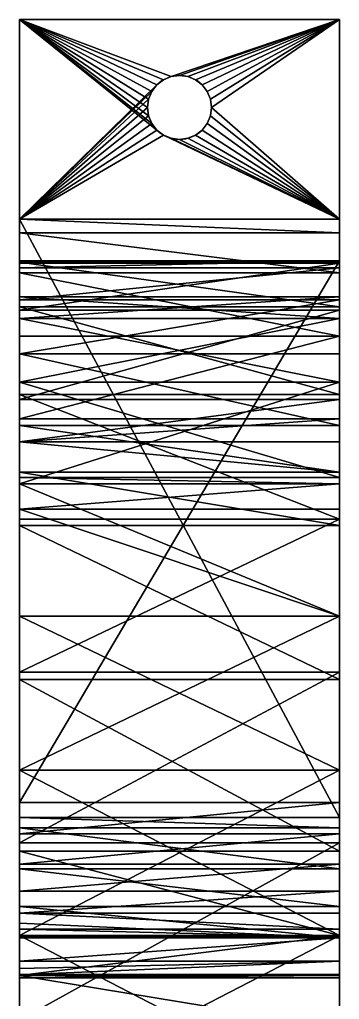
# Model space of a CAD drawing. Extents: x -40 to 0, y -90 to 115.
# Drawn here: x -40 to 0, y -8 to 114.7 of the extents above; entities that cross this region are included whole.
import ezdxf

# ---------------------------------------------------------------- set-up
doc = ezdxf.new("R2010")
doc.units = 0
doc.header["$MEASUREMENT"] = 0
doc.layers.get('0').update_dxf_attribs({"color": 13, "linetype": 'CONTINUOUS'})

msp = doc.modelspace()

# ---------------------------------------------------------------- linework, layer by layer
for p, q in [((-40, 114.7, 106.85), (-40, 89.7, 106.85)), ((-40, 114.7, 101.85), (-40, 114.7, 106.85)), ((-40, 114.7, 101.85), (0, 114.7, 101.85)), ((-40, 114.7, 106.85), (0, 114.7, 106.85)), ((-40, 89.7, 101.85), (-40, 114.7, 101.85)), ((0, 89.7, 101.85), (0, 114.7, 101.85)), ((0, 114.7, 106.85), (0, 89.7, 106.85)), ((0, 114.7, 101.85), (0, 114.7, 106.85)), ((-22, 107.16, 106.85), (-22, 107.16, 101.85)), ((-21.04, 107.56, 106.85), (-21.04, 107.56, 101.85)), ((-20, 107.7, 106.85), (-20, 107.7, 101.85)), ((-18.96, 107.56, 106.85), (-18.96, 107.56, 101.85)), ((-18, 107.16, 106.85), (-18, 107.16, 101.85)), ((-23.46, 105.7, 106.85), (-23.46, 105.7, 101.85)), ((-22.83, 106.53, 106.85), (-22.83, 106.53, 101.85)), ((-17.17, 106.53, 106.85), (-17.17, 106.53, 101.85)), ((-16.54, 105.7, 106.85), (-16.54, 105.7, 101.85)), ((-23.86, 104.73, 106.85), (-23.86, 104.73, 101.85)), ((-16.14, 104.73, 106.85), (-16.14, 104.73, 101.85)), ((-24, 103.7, 106.85), (-24, 103.7, 101.85)), ((-16, 103.7, 106.85), (-16, 103.7, 101.85)), ((-23.86, 102.66, 106.85), (-23.86, 102.66, 101.85)), ((-16.14, 102.66, 106.85), (-16.14, 102.66, 101.85)), ((-23.46, 101.7, 106.85), (-23.46, 101.7, 101.85)), ((-22.83, 100.87, 106.85), (-22.83, 100.87, 101.85)), ((-17.17, 100.87, 106.85), (-17.17, 100.87, 101.85)), ((-16.54, 101.7, 106.85), (-16.54, 101.7, 101.85)), ((-22, 100.24, 106.85), (-22, 100.24, 101.85)), ((-21.04, 99.84, 106.85), (-21.04, 99.84, 101.85)), ((-20, 99.7, 106.85), (-20, 99.7, 101.85)), ((-18.96, 99.84, 106.85), (-18.96, 99.84, 101.85)), ((-18, 100.24, 106.85), (-18, 100.24, 101.85)), ((-40, 89.7, 101.85), (0, 89.7, 101.85)), ((-40, 84.49, 101.85), (-40, 89.7, 101.85)), ((-40, 89.7, 106.85), (0, 89.7, 106.85)), ((-40, 89.7, 106.85), (-40, 14.78, 106.85)), ((0, 89.7, 106.85), (0, 14.78, 106.85)), ((-40, 88, 88.91), (0, 88, 88.91)), ((-40, 84.49, 101.85), (0, 84.49, 101.85)), ((-40, 16.66, 101.84), (-40, 84.49, 101.85)), ((0, 84.34, -10.59), (-40, 84.34, -10.59)), ((0, 84.2, 11.6), (-40, 84.2, 11.6)), ((-40, 83.63, 92.09), (0, 83.63, 92.09)), ((0, 16.66, 101.84), (0, 84.49, 101.85)), ((-40, 83, 76.85), (0, 83, 76.85)), ((0, 80), (-40, 80)), ((-40, 79.61, 81.05), (0, 79.61, 81.05)), ((0, 78.72, -32.06), (-40, 78.72, -32.06)), ((0, 78.33, 33), (-40, 78.33, 33)), ((0, 77.27, 20.71), (-40, 77.27, 20.71)), ((0, 77.27, -20.71), (-40, 77.27, -20.71)), ((-40, 75.05, 66.49), (0, 75.05, 66.49)), ((-40, 72.86, 71.43), (0, 72.86, 71.43)), ((0, 69.28, 40), (-40, 69.28, 40)), ((0, 69.28, -40), (-40, 69.28, -40)), ((0, 67.75, -51.34), (-40, 67.75, -51.34)), ((0, 67.12, 52.15), (-40, 67.12, 52.15)), ((-40, 64.7, 58.55), (0, 64.7, 58.55)), ((-40, 63.86, 63.89), (0, 63.86, 63.89)), ((-40, 61.84, 57.36), (0, 61.84, 57.36)), ((0, 58.01, 61.16), (-40, 58.01, 61.16)), ((0, 57.38, 55.51), (-40, 57.38, 55.51)), ((0, 56.57, 56.57), (-40, 56.57, 56.57)), ((0, 56.57, -56.57), (-40, 56.57, -56.57)), ((-40, 53.39, 59.01), (0, 53.39, 59.01)), ((0, 52.15, -67.12), (-40, 52.15, -67.12)), ((0, 51.34, 67.75), (-40, 51.34, 67.75)), ((0, 40, 69.28), (-40, 40, 69.28)), ((0, 40, -69.28), (-40, 40, -69.28)), ((0, 33, -78.33), (-40, 33, -78.33)), ((0, 32.06, 78.72), (-40, 32.06, 78.72)), ((0, 20.71, 77.27), (-40, 20.71, 77.27)), ((0, 20.71, -77.27), (-40, 20.71, -77.27)), ((-40, 16.66, 101.84), (-40, 12.74, 101.85)), ((-40, 16.66, 101.84), (0, 16.66, 101.84)), ((0, 16.66, 101.84), (0, 12.74, 101.85)), ((-40, 14.78, 106.85), (0, 14.78, 106.85)), ((-40, 13.48, 106.94), (0, 13.48, 106.94)), ((-40, 12.74, 101.85), (-40, 8.96, 100.85)), ((-40, 12.74, 101.85), (0, 12.74, 101.85)), ((0, 12.74, 101.85), (0, 8.96, 100.85)), ((0, 11.6, -84.2), (-40, 11.6, -84.2)), ((0, 10.59, 84.34), (-40, 10.59, 84.34)), ((-40, 8.96, 100.85), (-40, 5.56, 98.9)), ((-40, 8.96, 100.85), (0, 8.96, 100.85)), ((0, 8.96, 100.85), (0, 5.56, 98.9)), ((-40, 8.36, 105.96), (0, 8.36, 105.96)), ((-40, 5.56, 98.9), (-40, 2.79, 96.13)), ((-40, 5.56, 98.9), (0, 5.56, 98.9)), ((0, 5.56, 98.9), (0, 2.79, 96.13)), ((-40, 3.66, 103.67), (0, 3.66, 103.67)), ((-40, 2.79, 96.13), (-40, 0.82, 92.74)), ((-40, 2.79, 96.13), (0, 2.79, 96.13)), ((0, 2.79, 96.13), (0, 0.82, 92.74)), ((-40, 0.82, 92.74), (-40, -0.2, 88.96)), ((-40, 0.82, 92.74), (0, 0.82, 92.74)), ((0, 0, 80), (-40, 0, 80)), ((0, 0, -80), (-40, 0, -80)), ((-40, -0.21, 85.05), (-40, 0, 84.27)), ((-40, 0, 84.27), (0, 0, 84.27)), ((-40, -0.21, 82.14), (-40, 0, 84.27)), ((-40, 0, 84.27), (-40, 0, 80)), ((0, 0.82, 92.74), (0, -0.2, 88.96)), ((0, 0, 80), (0, 0, 84.27)), ((0, -0.21, 85.05), (0, 0, 84.27)), ((-40, -0.2, 88.96), (-40, -0.21, 85.05)), ((-40, -0.2, 88.96), (0, -0.2, 88.96)), ((-40, -0.21, 85.05), (0, -0.21, 85.05)), ((-40, -0.29, 100.26), (0, -0.29, 100.26)), ((0, -0.2, 88.96), (0, -0.21, 85.05)), ((-40, -3.21, 95.93), (0, -3.21, 95.93)), ((-40, -4.83, 83.38), (0, -4.83, 83.38)), ((-40, -4.92, 91), (0, -4.92, 91)), ((0, -5, 84.24), (-40, -5, 84.24)), ((-40, -5.3, 85.79), (0, -5.3, 85.79))]:
    msp.add_line(p, q)
at = {"extrusion": (0, 0, -1)}
for centre in [(20, 103.7, -106.85), (20, 103.7, -101.85)]:
    msp.add_circle(centre, 4, dxfattribs=at)
at = {"extrusion": (-1, 7.63943e-16, 7.49476e-16)}
msp.add_arc((0, 0, 40), 85, 137.1519, 86.6053, dxfattribs=at)
at = {"extrusion": (-1, 0, 0)}
for centre, radius, start, end in [((0, 0), 85, 137.1519, 86.6053), ((0, 0), 80, 135.9453, 90), ((0, 0), 85, 133.4844, 137.1519), ((0, 0, 40), 85, 90, 133.4844), ((0, 0), 85, 90, 133.4844), ((0, 0), 80, 132.1382, 135.9453), ((0, 0), 80, 90, 132.1382), ((0, 0), 85, 86.6053, 90)]:
    msp.add_arc(centre, radius, start, end, dxfattribs=at)
at = {"extrusion": (1, -5.9411e-17, -2.95756e-17)}
msp.add_arc((39.7, 101.85, -40), 50, 296.4648, 0, dxfattribs=at)
at = {"extrusion": (1, 0, 0)}
for centre, radius, start, end in [((39.7, 101.85), 50, 296.4648, 0), ((39.7, 101.85), 45, 294.2217, 0), ((14.67, 86.98, -40), 20, 89.6695, 187.9109), ((14.67, 86.98), 20, 89.6695, 187.9109)]:
    msp.add_arc(centre, radius, start, end, dxfattribs=at)
at = {"extrusion": (-1, 8.12307e-16, 7.85937e-16)}
msp.add_arc((0, 0, 40), 80, 135.9453, 90, dxfattribs=at)
at = {"extrusion": (1, -7.76779e-17, -3.49452e-17)}
msp.add_arc((39.7, 101.85, -40), 45, 294.2217, 0, dxfattribs=at)
at = {"extrusion": (-1, 7.36721e-16, 7.76766e-16)}
msp.add_arc((0, 0, 40), 85, 133.4844, 137.1519, dxfattribs=at)
at = {"extrusion": (-1, 7.85168e-16, 8.18861e-16)}
msp.add_arc((0, 0, 40), 80, 132.1382, 135.9453, dxfattribs=at)
at = {"extrusion": (-1, 3.55384e-16, 0)}
msp.add_arc((0, 0, 40), 80, 90, 132.1382, dxfattribs=at)
at = {"extrusion": (-1, 2.78429e-16, 1.08767e-15)}
msp.add_arc((0, 0, 40), 85, 86.6053, 90, dxfattribs=at)

# ---------------------------------------------------------------- meshes
mesh = msp.add_polyface()
corners = [(-40, 114.7, 101.85), (-22.83, 106.53, 101.85), (-40, 89.7, 101.85), (-22, 107.16, 101.85), (-21.04, 107.56, 101.85), (0, 114.7, 101.85), (-23.46, 105.7, 101.85), (-23.86, 104.73, 101.85), (-24, 103.7, 101.85), (-20, 107.7, 101.85), (-18.96, 107.56, 101.85), (-18, 107.16, 101.85), (-17.17, 106.53, 101.85), (-16.54, 105.7, 101.85), (-16.14, 104.73, 101.85), (-16, 103.7, 101.85), (-22, 100.24, 101.85), (0, 89.7, 101.85), (-22.83, 100.87, 101.85), (-23.46, 101.7, 101.85), (-23.86, 102.66, 101.85), (-21.04, 99.84, 101.85), (-20, 99.7, 101.85), (-18.96, 99.84, 101.85), (-18, 100.24, 101.85), (-17.17, 100.87, 101.85), (-16.54, 101.7, 101.85), (-16.14, 102.66, 101.85)]
mesh.append_faces([[corners[k] for k in face] for face in [(0, 1, 2), (1, 0, 3), (3, 0, 4), (4, 5, 9), (9, 5, 10), (10, 5, 11), (11, 5, 12), (12, 5, 13), (13, 5, 14), (14, 5, 15), (2, 16, 17), (16, 2, 18), (18, 2, 19), (19, 2, 20), (20, 2, 8), (17, 15, 5)]], dxfattribs={"vtx0": -1, "vtx1": -1})
mesh.append_faces([[corners[k] for k in face] for face in [(4, 0, 5), (2, 1, 6), (2, 6, 7), (2, 7, 8), (17, 16, 21), (17, 21, 22), (17, 22, 23), (17, 23, 24), (17, 24, 25), (17, 25, 26), (17, 26, 27), (17, 27, 15)]], dxfattribs={"vtx0": -1, "vtx2": -1})
mesh = msp.add_polyface()
corners = [(-40, 89.7, 106.85), (-22.83, 100.87, 106.85), (-40, 114.7, 106.85), (-22, 100.24, 106.85), (0, 89.7, 106.85), (-23.46, 101.7, 106.85), (-23.86, 102.66, 106.85), (-24, 103.7, 106.85), (-21.04, 99.84, 106.85), (-20, 99.7, 106.85), (-18.96, 99.84, 106.85), (-18, 100.24, 106.85), (-17.17, 100.87, 106.85), (-16.54, 101.7, 106.85), (-16.14, 102.66, 106.85), (-16, 103.7, 106.85), (-21.04, 107.56, 106.85), (0, 114.7, 106.85), (-22, 107.16, 106.85), (-22.83, 106.53, 106.85), (-23.46, 105.7, 106.85), (-23.86, 104.73, 106.85), (-20, 107.7, 106.85), (-18.96, 107.56, 106.85), (-18, 107.16, 106.85), (-17.17, 106.53, 106.85), (-16.54, 105.7, 106.85), (-16.14, 104.73, 106.85)]
mesh.append_faces([[corners[k] for k in face] for face in [(0, 1, 2), (1, 0, 3), (3, 4, 8), (8, 4, 9), (9, 4, 10), (10, 4, 11), (11, 4, 12), (12, 4, 13), (13, 4, 14), (14, 4, 15), (2, 16, 17), (16, 2, 18), (18, 2, 19), (19, 2, 20), (20, 2, 21), (21, 2, 7), (17, 15, 4)]], dxfattribs={"vtx0": -1, "vtx1": -1})
mesh.append_faces([[corners[k] for k in face] for face in [(3, 0, 4), (2, 1, 5), (2, 5, 6), (2, 6, 7), (17, 16, 22), (17, 22, 23), (17, 23, 24), (17, 24, 25), (17, 25, 26), (17, 26, 27), (17, 27, 15)]], dxfattribs={"vtx0": -1, "vtx2": -1})
mesh = msp.add_polyface()
corners = [(-40, 114.7, 106.85), (0, 114.7, 101.85), (-40, 114.7, 101.85), (0, 114.7, 106.85)]
mesh.append_faces([[corners[k] for k in face] for face in [(0, 1, 2), (1, 0, 3)]], dxfattribs={"vtx0": -1})
mesh = msp.add_polyface()
corners = [(-40, -0.29, 100.26), (-40, -0.2, 88.96), (-40, -0.21, 85.05), (-40, 1.55, 101.85), (-40, 0.82, 92.74), (-40, 2.79, 96.13), (-40, 3.66, 103.67), (-40, 5.56, 98.9), (-40, 8.36, 105.96), (-40, 8.96, 100.85), (-40, 13.48, 106.94), (-40, 12.74, 101.85), (-40, 16.66, 101.84), (-40, 14.78, 106.85), (-40, 89.7, 106.85), (-40, 84.49, 101.85), (-40, 89.7, 101.85), (-40, 114.7, 106.85), (-40, 114.7, 101.85), (-40, -4.92, 91), (-40, -5, 84.24), (-40, -5.3, 85.79), (-40, 0, 84.27), (-40, -4.11, 93.35), (-40, -3.21, 95.93)]
mesh.append_faces([[corners[k] for k in face] for face in [(16, 17, 18), (19, 20, 21)]], dxfattribs={"vtx0": -1})
mesh.append_faces([[corners[k] for k in face] for face in [(1, 3, 4), (4, 3, 5), (5, 6, 7), (7, 8, 9), (9, 10, 11), (11, 10, 12), (12, 14, 15), (15, 14, 16), (20, 19, 22), (22, 24, 2)]], dxfattribs={"vtx0": -1, "vtx1": -1})
mesh.append_faces([[corners[k] for k in face] for face in [(0, 1, 2), (1, 0, 3), (5, 3, 6), (7, 6, 8), (9, 8, 10), (12, 10, 13), (12, 13, 14), (16, 14, 17), (22, 19, 23), (22, 23, 24), (2, 24, 0)]], dxfattribs={"vtx0": -1, "vtx2": -1})
mesh = msp.add_polyface()
corners = [(0, -5, 84.24), (0, -4.92, 91), (0, -5.3, 85.79), (0, 0, 84.27), (0, -3.21, 95.93), (0, -0.21, 85.05), (0, -0.29, 100.26), (0, 61.84, 57.36), (0, 63.86, 63.89), (0, 58.01, 61.16), (0, 64.7, 58.55), (0, 72.86, 71.43), (0, 75.05, 66.49), (0, 79.61, 81.05), (0, 83, 76.85), (0, 83.63, 92.09), (0, 88, 88.91), (0, 84.49, 101.85), (0, -0.2, 88.96), (0, 1.55, 101.85), (0, 0.82, 92.74), (0, 2.79, 96.13), (0, 3.66, 103.67), (0, 5.56, 98.9), (0, 8.36, 105.96), (0, 8.96, 100.85), (0, 13.48, 106.94), (0, 12.74, 101.85), (0, 16.66, 101.84), (0, 14.67, 106.86), (0, 14.78, 106.85), (0, 89.7, 106.85), (0, 89.7, 101.85), (0, 114.7, 101.85), (0, 114.7, 106.85)]
mesh.append_faces([[corners[k] for k in face] for face in [(0, 1, 2), (7, 8, 9), (31, 33, 34)]], dxfattribs={"vtx0": -1})
mesh.append_faces([[corners[k] for k in face] for face in [(1, 3, 4), (4, 5, 6), (8, 10, 11), (11, 12, 13), (13, 14, 15), (15, 16, 17), (6, 18, 19), (18, 6, 5), (19, 21, 22), (22, 23, 24), (24, 25, 26), (26, 28, 29), (29, 28, 30), (30, 28, 31)]], dxfattribs={"vtx0": -1, "vtx1": -1})
mesh.append_faces([[corners[k] for k in face] for face in [(31, 17, 16)]], dxfattribs={"vtx0": -1, "vtx1": -1, "vtx2": -1})
mesh.append_faces([[corners[k] for k in face] for face in [(1, 0, 3), (4, 3, 5), (8, 7, 10), (11, 10, 12), (13, 12, 14), (15, 14, 16), (19, 18, 20), (19, 20, 21), (22, 21, 23), (24, 23, 25), (26, 25, 27), (26, 27, 28), (31, 28, 17), (31, 16, 32), (31, 32, 33)]], dxfattribs={"vtx0": -1, "vtx2": -1})
mesh = msp.add_polyface()
corners = [(-22, 107.16, 106.85), (-22.83, 106.53, 101.85), (-22, 107.16, 101.85), (-22.83, 106.53, 106.85)]
mesh.append_faces([[corners[k] for k in face] for face in [(0, 1, 2), (1, 0, 3)]], dxfattribs={"vtx0": -1})
mesh = msp.add_polyface()
corners = [(-21.04, 107.56, 106.85), (-22, 107.16, 101.85), (-21.04, 107.56, 101.85), (-22, 107.16, 106.85)]
mesh.append_faces([[corners[k] for k in face] for face in [(0, 1, 2), (1, 0, 3)]], dxfattribs={"vtx0": -1})
mesh = msp.add_polyface()
corners = [(-20, 107.7, 106.85), (-21.04, 107.56, 101.85), (-20, 107.7, 101.85), (-21.04, 107.56, 106.85)]
mesh.append_faces([[corners[k] for k in face] for face in [(0, 1, 2), (1, 0, 3)]], dxfattribs={"vtx0": -1})
mesh = msp.add_polyface()
corners = [(-18.96, 107.56, 106.85), (-20, 107.7, 101.85), (-18.96, 107.56, 101.85), (-20, 107.7, 106.85)]
mesh.append_faces([[corners[k] for k in face] for face in [(0, 1, 2), (1, 0, 3)]], dxfattribs={"vtx0": -1})
mesh = msp.add_polyface()
corners = [(-18, 107.16, 106.85), (-18.96, 107.56, 101.85), (-18, 107.16, 101.85), (-18.96, 107.56, 106.85)]
mesh.append_faces([[corners[k] for k in face] for face in [(0, 1, 2), (1, 0, 3)]], dxfattribs={"vtx0": -1})
mesh = msp.add_polyface()
corners = [(-17.17, 106.53, 106.85), (-18, 107.16, 101.85), (-17.17, 106.53, 101.85), (-18, 107.16, 106.85)]
mesh.append_faces([[corners[k] for k in face] for face in [(0, 1, 2), (1, 0, 3)]], dxfattribs={"vtx0": -1})
mesh = msp.add_polyface()
corners = [(-23.46, 105.7, 101.85), (-23.86, 104.73, 106.85), (-23.86, 104.73, 101.85), (-23.46, 105.7, 106.85)]
mesh.append_faces([[corners[k] for k in face] for face in [(0, 1, 2), (1, 0, 3)]], dxfattribs={"vtx0": -1})
mesh = msp.add_polyface()
corners = [(-22.83, 106.53, 101.85), (-23.46, 105.7, 106.85), (-23.46, 105.7, 101.85), (-22.83, 106.53, 106.85)]
mesh.append_faces([[corners[k] for k in face] for face in [(0, 1, 2), (1, 0, 3)]], dxfattribs={"vtx0": -1})
mesh = msp.add_polyface()
corners = [(-17.17, 106.53, 106.85), (-16.54, 105.7, 101.85), (-16.54, 105.7, 106.85), (-17.17, 106.53, 101.85)]
mesh.append_faces([[corners[k] for k in face] for face in [(0, 1, 2), (1, 0, 3)]], dxfattribs={"vtx0": -1})
mesh = msp.add_polyface()
corners = [(-16.54, 105.7, 106.85), (-16.14, 104.73, 101.85), (-16.14, 104.73, 106.85), (-16.54, 105.7, 101.85)]
mesh.append_faces([[corners[k] for k in face] for face in [(0, 1, 2), (1, 0, 3)]], dxfattribs={"vtx0": -1})
mesh = msp.add_polyface()
corners = [(-23.86, 104.73, 101.85), (-24, 103.7, 106.85), (-24, 103.7, 101.85), (-23.86, 104.73, 106.85)]
mesh.append_faces([[corners[k] for k in face] for face in [(0, 1, 2), (1, 0, 3)]], dxfattribs={"vtx0": -1})
mesh = msp.add_polyface()
corners = [(-16.14, 104.73, 106.85), (-16, 103.7, 101.85), (-16, 103.7, 106.85), (-16.14, 104.73, 101.85)]
mesh.append_faces([[corners[k] for k in face] for face in [(0, 1, 2), (1, 0, 3)]], dxfattribs={"vtx0": -1})
mesh = msp.add_polyface()
corners = [(-24, 103.7, 101.85), (-23.86, 102.66, 106.85), (-23.86, 102.66, 101.85), (-24, 103.7, 106.85)]
mesh.append_faces([[corners[k] for k in face] for face in [(0, 1, 2), (1, 0, 3)]], dxfattribs={"vtx0": -1})
mesh = msp.add_polyface()
corners = [(-16, 103.7, 106.85), (-16.14, 102.66, 101.85), (-16.14, 102.66, 106.85), (-16, 103.7, 101.85)]
mesh.append_faces([[corners[k] for k in face] for face in [(0, 1, 2), (1, 0, 3)]], dxfattribs={"vtx0": -1})
mesh = msp.add_polyface()
corners = [(-23.86, 102.66, 101.85), (-23.46, 101.7, 106.85), (-23.46, 101.7, 101.85), (-23.86, 102.66, 106.85)]
mesh.append_faces([[corners[k] for k in face] for face in [(0, 1, 2), (1, 0, 3)]], dxfattribs={"vtx0": -1})
mesh = msp.add_polyface()
corners = [(-16.14, 102.66, 106.85), (-16.54, 101.7, 101.85), (-16.54, 101.7, 106.85), (-16.14, 102.66, 101.85)]
mesh.append_faces([[corners[k] for k in face] for face in [(0, 1, 2), (1, 0, 3)]], dxfattribs={"vtx0": -1})
mesh = msp.add_polyface()
corners = [(-23.46, 101.7, 101.85), (-22.83, 100.87, 106.85), (-22.83, 100.87, 101.85), (-23.46, 101.7, 106.85)]
mesh.append_faces([[corners[k] for k in face] for face in [(0, 1, 2), (1, 0, 3)]], dxfattribs={"vtx0": -1})
mesh = msp.add_polyface()
corners = [(-22.83, 100.87, 106.85), (-22, 100.24, 101.85), (-22.83, 100.87, 101.85), (-22, 100.24, 106.85)]
mesh.append_faces([[corners[k] for k in face] for face in [(0, 1, 2), (1, 0, 3)]], dxfattribs={"vtx0": -1})
mesh = msp.add_polyface()
corners = [(-18, 100.24, 106.85), (-17.17, 100.87, 101.85), (-18, 100.24, 101.85), (-17.17, 100.87, 106.85)]
mesh.append_faces([[corners[k] for k in face] for face in [(0, 1, 2), (1, 0, 3)]], dxfattribs={"vtx0": -1})
mesh = msp.add_polyface()
corners = [(-16.54, 101.7, 106.85), (-17.17, 100.87, 101.85), (-17.17, 100.87, 106.85), (-16.54, 101.7, 101.85)]
mesh.append_faces([[corners[k] for k in face] for face in [(0, 1, 2), (1, 0, 3)]], dxfattribs={"vtx0": -1})
mesh = msp.add_polyface()
corners = [(-22, 100.24, 106.85), (-21.04, 99.84, 101.85), (-22, 100.24, 101.85), (-21.04, 99.84, 106.85)]
mesh.append_faces([[corners[k] for k in face] for face in [(0, 1, 2), (1, 0, 3)]], dxfattribs={"vtx0": -1})
mesh = msp.add_polyface()
corners = [(-21.04, 99.84, 106.85), (-20, 99.7, 101.85), (-21.04, 99.84, 101.85), (-20, 99.7, 106.85)]
mesh.append_faces([[corners[k] for k in face] for face in [(0, 1, 2), (1, 0, 3)]], dxfattribs={"vtx0": -1})
mesh = msp.add_polyface()
corners = [(-20, 99.7, 106.85), (-18.96, 99.84, 101.85), (-20, 99.7, 101.85), (-18.96, 99.84, 106.85)]
mesh.append_faces([[corners[k] for k in face] for face in [(0, 1, 2), (1, 0, 3)]], dxfattribs={"vtx0": -1})
mesh = msp.add_polyface()
corners = [(-18.96, 99.84, 106.85), (-18, 100.24, 101.85), (-18.96, 99.84, 101.85), (-18, 100.24, 106.85)]
mesh.append_faces([[corners[k] for k in face] for face in [(0, 1, 2), (1, 0, 3)]], dxfattribs={"vtx0": -1})
mesh = msp.add_polyface()
corners = [(-40, 89.7, 101.85), (0, 88, 88.91), (-40, 88, 88.91), (0, 89.7, 101.85)]
mesh.append_faces([[corners[k] for k in face] for face in [(0, 1, 2), (1, 0, 3)]], dxfattribs={"vtx0": -1})
mesh = msp.add_polyface()
corners = [(-40, 63.86, 63.89), (-40, 61.84, 57.36), (-40, 58.01, 61.16), (-40, 64.7, 58.55), (-40, 72.86, 71.43), (-40, 75.05, 66.49), (-40, 79.61, 81.05), (-40, 83, 76.85), (-40, 83.63, 92.09), (-40, 88, 88.91), (-40, 84.49, 101.85), (-40, 89.7, 101.85)]
mesh.append_faces([[corners[k] for k in face] for face in [(0, 1, 2), (9, 10, 11)]], dxfattribs={"vtx0": -1})
mesh.append_faces([[corners[k] for k in face] for face in [(1, 0, 3), (3, 4, 5), (5, 6, 7), (7, 8, 9)]], dxfattribs={"vtx0": -1, "vtx1": -1})
mesh.append_faces([[corners[k] for k in face] for face in [(3, 0, 4), (5, 4, 6), (7, 6, 8), (9, 8, 10)]], dxfattribs={"vtx0": -1, "vtx2": -1})
mesh = msp.add_polyface()
corners = [(0, 14.78, 106.85), (-40, 89.7, 106.85), (-40, 14.78, 106.85), (0, 89.7, 106.85)]
mesh.append_faces([[corners[k] for k in face] for face in [(0, 1, 2), (1, 0, 3)]], dxfattribs={"vtx0": -1})
mesh = msp.add_polyface()
corners = [(-40, 88, 88.91), (0, 83, 76.85), (-40, 83, 76.85), (0, 88, 88.91)]
mesh.append_faces([[corners[k] for k in face] for face in [(0, 1, 2), (1, 0, 3)]], dxfattribs={"vtx0": -1})
mesh = msp.add_polyface()
corners = [(0, 84.49, 101.85), (-40, 16.66, 101.84), (-40, 84.49, 101.85), (0, 16.66, 101.84)]
mesh.append_faces([[corners[k] for k in face] for face in [(0, 1, 2), (1, 0, 3)]], dxfattribs={"vtx0": -1})
mesh = msp.add_polyface()
corners = [(0, 84.49, 101.85), (-40, 83.63, 92.09), (0, 83.63, 92.09), (-40, 84.49, 101.85)]
mesh.append_faces([[corners[k] for k in face] for face in [(0, 1, 2), (1, 0, 3)]], dxfattribs={"vtx0": -1})
mesh = msp.add_polyface()
corners = [(-40, 84.2, 11.6), (0, 84.34, -10.59), (-40, 84.34, -10.59), (0, 84.2, 11.6)]
mesh.append_faces([[corners[k] for k in face] for face in [(0, 1, 2), (1, 0, 3)]], dxfattribs={"vtx0": -1})
mesh = msp.add_polyface()
corners = [(-40, 84.34, -10.59), (0, 78.72, -32.06), (-40, 78.72, -32.06), (0, 84.34, -10.59)]
mesh.append_faces([[corners[k] for k in face] for face in [(0, 1, 2), (1, 0, 3)]], dxfattribs={"vtx0": -1})
mesh = msp.add_polyface()
corners = [(-40, -78.72, 32.06), (-40, -84.2, -11.6), (-40, -84.34, 10.59), (-40, -80), (-40, -77.27, 20.71), (-40, -67.75, 51.34), (-40, -69.28, 40), (-40, -56.57, 56.57), (-40, -52.15, 67.12), (-40, -40, 69.28), (-40, -33, 78.33), (-40, -20.71, 77.27), (-40, -11.6, 84.2), (-40, 0, 80), (-40, -5, 84.24), (-40, 0, 84.27), (-40, 10.59, 84.34), (-40, 20.71, 77.27), (-40, 32.06, 78.72), (-40, 40, 69.28), (-40, 51.34, 67.75), (-40, 53.39, 59.01), (-40, 58.01, 61.16), (-40, 56.57, 56.57), (-40, 57.38, 55.51), (-40, 69.28, 40), (-40, 61.84, 57.36), (-40, 67.12, 52.15), (-40, 78.33, 33), (-40, 77.27, 20.71), (-40, 80), (-40, 84.2, 11.6), (-40, -78.33, -33), (-40, -77.27, -20.71), (-40, -67.12, -52.15), (-40, -69.28, -40), (-40, -56.57, -56.57), (-40, -51.34, -67.75), (-40, -40, -69.28), (-40, -32.06, -78.72), (-40, -20.71, -77.27), (-40, -10.59, -84.34), (-40, 0, -80), (-40, 11.6, -84.2), (-40, 20.71, -77.27), (-40, 33, -78.33), (-40, 40, -69.28), (-40, 52.15, -67.12), (-40, 56.57, -56.57), (-40, 67.75, -51.34), (-40, 69.28, -40), (-40, 78.72, -32.06), (-40, 77.27, -20.71), (-40, 84.34, -10.59)]
mesh.append_faces([[corners[k] for k in face] for face in [(0, 1, 2)]], dxfattribs={"vtx0": -1})
mesh.append_faces([[corners[k] for k in face] for face in [(3, 0, 4), (4, 5, 6), (6, 5, 7), (7, 8, 9), (9, 10, 11), (11, 12, 13), (16, 13, 15), (13, 16, 17), (17, 18, 19), (19, 20, 21), (21, 22, 23), (23, 22, 24), (24, 22, 25), (25, 28, 29), (29, 28, 30), (32, 33, 34), (34, 36, 37), (37, 38, 39), (39, 40, 41), (41, 42, 43), (43, 44, 45), (45, 46, 47), (47, 48, 49), (49, 50, 51), (51, 30, 53), (53, 30, 31)]], dxfattribs={"vtx0": -1, "vtx1": -1})
mesh.append_faces([[corners[k] for k in face] for face in [(1, 0, 3)]], dxfattribs={"vtx0": -1, "vtx1": -1, "vtx2": -1})
mesh.append_faces([[corners[k] for k in face] for face in [(4, 0, 5), (7, 5, 8), (9, 8, 10), (11, 10, 12), (13, 12, 14), (13, 14, 15), (17, 16, 18), (19, 18, 20), (21, 20, 22), (25, 22, 26), (25, 26, 27), (25, 27, 28), (30, 28, 31), (3, 32, 1), (32, 3, 33), (34, 33, 35), (34, 35, 36), (37, 36, 38), (39, 38, 40), (41, 40, 42), (43, 42, 44), (45, 44, 46), (47, 46, 48), (49, 48, 50), (51, 50, 52), (51, 52, 30)]], dxfattribs={"vtx0": -1, "vtx2": -1})
mesh = msp.add_polyface()
corners = [(-40, 78.33, 33), (0, 84.2, 11.6), (-40, 84.2, 11.6), (0, 78.33, 33)]
mesh.append_faces([[corners[k] for k in face] for face in [(0, 1, 2), (1, 0, 3)]], dxfattribs={"vtx0": -1})
mesh = msp.add_polyface()
corners = [(0, 83.63, 92.09), (-40, 79.61, 81.05), (0, 79.61, 81.05), (-40, 83.63, 92.09)]
mesh.append_faces([[corners[k] for k in face] for face in [(0, 1, 2), (1, 0, 3)]], dxfattribs={"vtx0": -1})
mesh = msp.add_polyface()
corners = [(0, -84.2, -11.6), (0, -78.72, 32.06), (0, -84.34, 10.59), (0, -80), (0, -77.27, 20.71), (0, -67.75, 51.34), (0, -69.28, 40), (0, -56.57, 56.57), (0, -52.15, 67.12), (0, -40, 69.28), (0, -33, 78.33), (0, -20.71, 77.27), (0, -11.6, 84.2), (0, 0, 80), (0, -5, 84.24), (0, 0, 84.27), (0, -78.33, -33), (0, -77.27, -20.71), (0, -67.12, -52.15), (0, -69.28, -40), (0, -56.57, -56.57), (0, -51.34, -67.75), (0, -40, -69.28), (0, -32.06, -78.72), (0, -20.71, -77.27), (0, -10.59, -84.34), (0, 0, -80), (0, 11.6, -84.2), (0, 20.71, -77.27), (0, 33, -78.33), (0, 40, -69.28), (0, 52.15, -67.12), (0, 56.57, -56.57), (0, 67.75, -51.34), (0, 69.28, -40), (0, 78.72, -32.06), (0, 77.27, -20.71), (0, 80), (0, 84.34, -10.59), (0, 84.2, 11.6), (0, 20.71, 77.27), (0, 10.59, 84.34), (0, 32.06, 78.72), (0, 40, 69.28), (0, 51.34, 67.75), (0, 53.39, 59.01), (0, 58.01, 61.16), (0, 56.57, 56.57), (0, 57.38, 55.51), (0, 69.28, 40), (0, 61.84, 57.36), (0, 67.12, 52.15), (0, 78.33, 33), (0, 77.27, 20.71)]
mesh.append_faces([[corners[k] for k in face] for face in [(0, 1, 2)]], dxfattribs={"vtx0": -1})
mesh.append_faces([[corners[k] for k in face] for face in [(1, 4, 5), (5, 7, 8), (8, 9, 10), (10, 11, 12), (12, 13, 14), (14, 13, 15), (16, 3, 0), (3, 16, 17), (17, 18, 19), (19, 18, 20), (20, 21, 22), (22, 23, 24), (24, 25, 26), (26, 27, 28), (28, 29, 30), (30, 31, 32), (32, 33, 34), (34, 35, 36), (36, 35, 37), (40, 15, 13), (15, 40, 41), (41, 40, 42), (42, 43, 44), (44, 45, 46), (46, 49, 50), (50, 49, 51), (51, 49, 52), (52, 37, 39)]], dxfattribs={"vtx0": -1, "vtx1": -1})
mesh.append_faces([[corners[k] for k in face] for face in [(1, 0, 3)]], dxfattribs={"vtx0": -1, "vtx1": -1, "vtx2": -1})
mesh.append_faces([[corners[k] for k in face] for face in [(1, 3, 4), (5, 4, 6), (5, 6, 7), (8, 7, 9), (10, 9, 11), (12, 11, 13), (17, 16, 18), (20, 18, 21), (22, 21, 23), (24, 23, 25), (26, 25, 27), (28, 27, 29), (30, 29, 31), (32, 31, 33), (34, 33, 35), (37, 35, 38), (37, 38, 39), (42, 40, 43), (44, 43, 45), (46, 45, 47), (46, 47, 48), (46, 48, 49), (52, 49, 53), (52, 53, 37)]], dxfattribs={"vtx0": -1, "vtx2": -1})
mesh = msp.add_polyface()
corners = [(-40, 83, 76.85), (0, 75.05, 66.49), (-40, 75.05, 66.49), (0, 83, 76.85)]
mesh.append_faces([[corners[k] for k in face] for face in [(0, 1, 2), (1, 0, 3)]], dxfattribs={"vtx0": -1})
mesh = msp.add_polyface()
corners = [(0, 77.27, 20.71), (-40, 80), (0, 80), (-40, 77.27, 20.71)]
mesh.append_faces([[corners[k] for k in face] for face in [(0, 1, 2), (1, 0, 3)]], dxfattribs={"vtx0": -1})
mesh = msp.add_polyface()
corners = [(0, 80), (-40, 77.27, -20.71), (0, 77.27, -20.71), (-40, 80)]
mesh.append_faces([[corners[k] for k in face] for face in [(0, 1, 2), (1, 0, 3)]], dxfattribs={"vtx0": -1})
mesh = msp.add_polyface()
corners = [(0, 79.61, 81.05), (-40, 72.86, 71.43), (0, 72.86, 71.43), (-40, 79.61, 81.05)]
mesh.append_faces([[corners[k] for k in face] for face in [(0, 1, 2), (1, 0, 3)]], dxfattribs={"vtx0": -1})
mesh = msp.add_polyface()
corners = [(-40, 78.72, -32.06), (0, 67.75, -51.34), (-40, 67.75, -51.34), (0, 78.72, -32.06)]
mesh.append_faces([[corners[k] for k in face] for face in [(0, 1, 2), (1, 0, 3)]], dxfattribs={"vtx0": -1})
mesh = msp.add_polyface()
corners = [(-40, 67.12, 52.15), (0, 78.33, 33), (-40, 78.33, 33), (0, 67.12, 52.15)]
mesh.append_faces([[corners[k] for k in face] for face in [(0, 1, 2), (1, 0, 3)]], dxfattribs={"vtx0": -1})
mesh = msp.add_polyface()
corners = [(0, 77.27, -20.71), (-40, 69.28, -40), (0, 69.28, -40), (-40, 77.27, -20.71)]
mesh.append_faces([[corners[k] for k in face] for face in [(0, 1, 2), (1, 0, 3)]], dxfattribs={"vtx0": -1})
mesh = msp.add_polyface()
corners = [(0, 69.28, 40), (-40, 77.27, 20.71), (0, 77.27, 20.71), (-40, 69.28, 40)]
mesh.append_faces([[corners[k] for k in face] for face in [(0, 1, 2), (1, 0, 3)]], dxfattribs={"vtx0": -1})
mesh = msp.add_polyface()
corners = [(0, 75.05, 66.49), (-40, 64.7, 58.55), (-40, 75.05, 66.49), (0, 64.7, 58.55)]
mesh.append_faces([[corners[k] for k in face] for face in [(0, 1, 2), (1, 0, 3)]], dxfattribs={"vtx0": -1})
mesh = msp.add_polyface()
corners = [(0, 63.86, 63.89), (-40, 72.86, 71.43), (-40, 63.86, 63.89), (0, 72.86, 71.43)]
mesh.append_faces([[corners[k] for k in face] for face in [(0, 1, 2), (1, 0, 3)]], dxfattribs={"vtx0": -1})
mesh = msp.add_polyface()
corners = [(0, 69.28, -40), (-40, 56.57, -56.57), (0, 56.57, -56.57), (-40, 69.28, -40)]
mesh.append_faces([[corners[k] for k in face] for face in [(0, 1, 2), (1, 0, 3)]], dxfattribs={"vtx0": -1})
mesh = msp.add_polyface()
corners = [(0, 57.38, 55.51), (-40, 69.28, 40), (0, 69.28, 40), (-40, 57.38, 55.51)]
mesh.append_faces([[corners[k] for k in face] for face in [(0, 1, 2), (1, 0, 3)]], dxfattribs={"vtx0": -1})
mesh = msp.add_polyface()
corners = [(-40, 67.75, -51.34), (0, 52.15, -67.12), (-40, 52.15, -67.12), (0, 67.75, -51.34)]
mesh.append_faces([[corners[k] for k in face] for face in [(0, 1, 2), (1, 0, 3)]], dxfattribs={"vtx0": -1})
mesh = msp.add_polyface()
corners = [(-40, 61.84, 57.36), (0, 67.12, 52.15), (-40, 67.12, 52.15), (0, 61.84, 57.36)]
mesh.append_faces([[corners[k] for k in face] for face in [(0, 1, 2), (1, 0, 3)]], dxfattribs={"vtx0": -1})
mesh = msp.add_polyface()
corners = [(0, 64.7, 58.55), (-40, 61.84, 57.36), (-40, 64.7, 58.55), (0, 61.84, 57.36)]
mesh.append_faces([[corners[k] for k in face] for face in [(0, 1, 2), (1, 0, 3)]], dxfattribs={"vtx0": -1})
mesh = msp.add_polyface()
corners = [(0, 58.01, 61.16), (-40, 63.86, 63.89), (-40, 58.01, 61.16), (0, 63.86, 63.89)]
mesh.append_faces([[corners[k] for k in face] for face in [(0, 1, 2), (1, 0, 3)]], dxfattribs={"vtx0": -1})
mesh = msp.add_polyface()
corners = [(0, 58.01, 61.16), (-40, 61.84, 57.36), (-40, 58.01, 61.16), (0, 61.84, 57.36)]
mesh.append_faces([[corners[k] for k in face] for face in [(0, 1, 2), (1, 0, 3)]], dxfattribs={"vtx0": -1})
mesh = msp.add_polyface()
corners = [(0, 51.34, 67.75), (-40, 58.01, 61.16), (-40, 51.34, 67.75), (0, 58.01, 61.16)]
mesh.append_faces([[corners[k] for k in face] for face in [(0, 1, 2), (1, 0, 3)]], dxfattribs={"vtx0": -1})
mesh = msp.add_polyface()
corners = [(0, 56.57, 56.57), (-40, 57.38, 55.51), (0, 57.38, 55.51), (-40, 56.57, 56.57)]
mesh.append_faces([[corners[k] for k in face] for face in [(0, 1, 2), (1, 0, 3)]], dxfattribs={"vtx0": -1})
mesh = msp.add_polyface()
corners = [(0, 40, -69.28), (-40, 56.57, -56.57), (-40, 40, -69.28), (0, 56.57, -56.57)]
mesh.append_faces([[corners[k] for k in face] for face in [(0, 1, 2), (1, 0, 3)]], dxfattribs={"vtx0": -1})
mesh = msp.add_polyface()
corners = [(0, 56.57, 56.57), (-40, 53.39, 59.01), (-40, 56.57, 56.57), (0, 53.39, 59.01)]
mesh.append_faces([[corners[k] for k in face] for face in [(0, 1, 2), (1, 0, 3)]], dxfattribs={"vtx0": -1})
mesh = msp.add_polyface()
corners = [(-40, 53.39, 59.01), (0, 40, 69.28), (-40, 40, 69.28), (0, 53.39, 59.01)]
mesh.append_faces([[corners[k] for k in face] for face in [(0, 1, 2), (1, 0, 3)]], dxfattribs={"vtx0": -1})
mesh = msp.add_polyface()
corners = [(0, 52.15, -67.12), (-40, 33, -78.33), (-40, 52.15, -67.12), (0, 33, -78.33)]
mesh.append_faces([[corners[k] for k in face] for face in [(0, 1, 2), (1, 0, 3)]], dxfattribs={"vtx0": -1})
mesh = msp.add_polyface()
corners = [(0, 32.06, 78.72), (-40, 51.34, 67.75), (-40, 32.06, 78.72), (0, 51.34, 67.75)]
mesh.append_faces([[corners[k] for k in face] for face in [(0, 1, 2), (1, 0, 3)]], dxfattribs={"vtx0": -1})
mesh = msp.add_polyface()
corners = [(0, 20.71, -77.27), (-40, 40, -69.28), (-40, 20.71, -77.27), (0, 40, -69.28)]
mesh.append_faces([[corners[k] for k in face] for face in [(0, 1, 2), (1, 0, 3)]], dxfattribs={"vtx0": -1})
mesh = msp.add_polyface()
corners = [(0, 40, 69.28), (-40, 20.71, 77.27), (-40, 40, 69.28), (0, 20.71, 77.27)]
mesh.append_faces([[corners[k] for k in face] for face in [(0, 1, 2), (1, 0, 3)]], dxfattribs={"vtx0": -1})
mesh = msp.add_polyface()
corners = [(0, 33, -78.33), (-40, 11.6, -84.2), (-40, 33, -78.33), (0, 11.6, -84.2)]
mesh.append_faces([[corners[k] for k in face] for face in [(0, 1, 2), (1, 0, 3)]], dxfattribs={"vtx0": -1})
mesh = msp.add_polyface()
corners = [(0, 10.59, 84.34), (-40, 32.06, 78.72), (-40, 10.59, 84.34), (0, 32.06, 78.72)]
mesh.append_faces([[corners[k] for k in face] for face in [(0, 1, 2), (1, 0, 3)]], dxfattribs={"vtx0": -1})
mesh = msp.add_polyface()
corners = [(0, 20.71, 77.27), (-40, 0, 80), (-40, 20.71, 77.27), (0, 0, 80)]
mesh.append_faces([[corners[k] for k in face] for face in [(0, 1, 2), (1, 0, 3)]], dxfattribs={"vtx0": -1})
mesh = msp.add_polyface()
corners = [(0, 0, -80), (-40, 20.71, -77.27), (-40, 0, -80), (0, 20.71, -77.27)]
mesh.append_faces([[corners[k] for k in face] for face in [(0, 1, 2), (1, 0, 3)]], dxfattribs={"vtx0": -1})
mesh = msp.add_polyface()
corners = [(0, 16.66, 101.84), (-40, 12.74, 101.85), (-40, 16.66, 101.84), (0, 12.74, 101.85)]
mesh.append_faces([[corners[k] for k in face] for face in [(0, 1, 2), (1, 0, 3)]], dxfattribs={"vtx0": -1})
mesh = msp.add_polyface()
corners = [(0, 13.48, 106.94), (-40, 14.78, 106.85), (-40, 13.48, 106.94), (0, 14.78, 106.85), (0, 14.67, 106.86)]
mesh.append_faces([[corners[k] for k in face] for face in [(0, 1, 2), (3, 0, 4)]], dxfattribs={"vtx0": -1})
mesh.append_faces([[corners[k] for k in face] for face in [(1, 0, 3)]], dxfattribs={"vtx0": -1, "vtx1": -1})
mesh = msp.add_polyface()
corners = [(0, 8.36, 105.96), (-40, 13.48, 106.94), (-40, 8.36, 105.96), (0, 13.48, 106.94)]
mesh.append_faces([[corners[k] for k in face] for face in [(0, 1, 2), (1, 0, 3)]], dxfattribs={"vtx0": -1})
mesh = msp.add_polyface()
corners = [(0, 12.74, 101.85), (-40, 8.96, 100.85), (-40, 12.74, 101.85), (0, 8.96, 100.85)]
mesh.append_faces([[corners[k] for k in face] for face in [(0, 1, 2), (1, 0, 3)]], dxfattribs={"vtx0": -1})
mesh = msp.add_polyface()
corners = [(0, 11.6, -84.2), (-40, -10.59, -84.34), (-40, 11.6, -84.2), (0, -10.59, -84.34)]
mesh.append_faces([[corners[k] for k in face] for face in [(0, 1, 2), (1, 0, 3)]], dxfattribs={"vtx0": -1})
mesh = msp.add_polyface()
corners = [(0, 0, 84.27), (-40, 10.59, 84.34), (-40, 0, 84.27), (0, 10.59, 84.34)]
mesh.append_faces([[corners[k] for k in face] for face in [(0, 1, 2), (1, 0, 3)]], dxfattribs={"vtx0": -1})
mesh = msp.add_polyface()
corners = [(0, 8.96, 100.85), (-40, 5.56, 98.9), (-40, 8.96, 100.85), (0, 5.56, 98.9)]
mesh.append_faces([[corners[k] for k in face] for face in [(0, 1, 2), (1, 0, 3)]], dxfattribs={"vtx0": -1})
mesh = msp.add_polyface()
corners = [(0, 3.66, 103.67), (-40, 8.36, 105.96), (-40, 3.66, 103.67), (0, 8.36, 105.96)]
mesh.append_faces([[corners[k] for k in face] for face in [(0, 1, 2), (1, 0, 3)]], dxfattribs={"vtx0": -1})
mesh = msp.add_polyface()
corners = [(0, 5.56, 98.9), (-40, 2.79, 96.13), (-40, 5.56, 98.9), (0, 2.79, 96.13)]
mesh.append_faces([[corners[k] for k in face] for face in [(0, 1, 2), (1, 0, 3)]], dxfattribs={"vtx0": -1})
mesh = msp.add_polyface()
corners = [(0, -0.29, 100.26), (-40, 1.55, 101.85), (-40, -0.29, 100.26), (-40, 3.66, 103.67), (0, 3.66, 103.67), (0, 1.55, 101.85)]
mesh.append_faces([[corners[k] for k in face] for face in [(0, 1, 2), (4, 0, 5)]], dxfattribs={"vtx0": -1})
mesh.append_faces([[corners[k] for k in face] for face in [(1, 0, 3), (3, 0, 4)]], dxfattribs={"vtx0": -1, "vtx1": -1})
mesh = msp.add_polyface()
corners = [(-40, 2.79, 96.13), (0, 0.82, 92.74), (-40, 0.82, 92.74), (0, 2.79, 96.13)]
mesh.append_faces([[corners[k] for k in face] for face in [(0, 1, 2), (1, 0, 3)]], dxfattribs={"vtx0": -1})
mesh = msp.add_polyface()
corners = [(-40, 0.82, 92.74), (0, -0.2, 88.96), (-40, -0.2, 88.96), (0, 0.82, 92.74)]
mesh.append_faces([[corners[k] for k in face] for face in [(0, 1, 2), (1, 0, 3)]], dxfattribs={"vtx0": -1})
mesh = msp.add_polyface()
corners = [(0, 0, 80), (-40, -20.71, 77.27), (-40, 0, 80), (0, -20.71, 77.27)]
mesh.append_faces([[corners[k] for k in face] for face in [(0, 1, 2), (1, 0, 3)]], dxfattribs={"vtx0": -1})
mesh = msp.add_polyface()
corners = [(0, -20.71, -77.27), (-40, 0, -80), (-40, -20.71, -77.27), (0, 0, -80)]
mesh.append_faces([[corners[k] for k in face] for face in [(0, 1, 2), (1, 0, 3)]], dxfattribs={"vtx0": -1})
mesh = msp.add_polyface()
corners = [(-40, -0.21, 85.05), (0, 0, 84.27), (-40, 0, 84.27), (0, -0.21, 85.05)]
mesh.append_faces([[corners[k] for k in face] for face in [(0, 1, 2), (1, 0, 3)]], dxfattribs={"vtx0": -1})
mesh = msp.add_polyface()
corners = [(-40, -5, 84.24), (0, 0, 84.27), (-40, 0, 84.27), (0, -5, 84.24)]
mesh.append_faces([[corners[k] for k in face] for face in [(0, 1, 2), (1, 0, 3)]], dxfattribs={"vtx0": -1})
mesh = msp.add_polyface()
corners = [(-40, 0, 84.27), (0, 0, 80), (-40, 0, 80), (0, 0, 84.27)]
mesh.append_faces([[corners[k] for k in face] for face in [(0, 1, 2), (1, 0, 3)]], dxfattribs={"vtx0": -1})
mesh = msp.add_polyface()
corners = [(-40, -0.2, 88.96), (0, -0.21, 85.05), (-40, -0.21, 85.05), (0, -0.2, 88.96)]
mesh.append_faces([[corners[k] for k in face] for face in [(0, 1, 2), (1, 0, 3)]], dxfattribs={"vtx0": -1})
mesh = msp.add_polyface()
corners = [(0, -0.29, 100.26), (-40, -3.21, 95.93), (0, -3.21, 95.93), (-40, -0.29, 100.26)]
mesh.append_faces([[corners[k] for k in face] for face in [(0, 1, 2), (1, 0, 3)]], dxfattribs={"vtx0": -1})
mesh = msp.add_polyface()
corners = [(0, -3.21, 95.93), (-40, -4.92, 91), (0, -4.92, 91), (-40, -4.11, 93.35), (-40, -3.21, 95.93)]
mesh.append_faces([[corners[k] for k in face] for face in [(0, 1, 2), (3, 0, 4)]], dxfattribs={"vtx0": -1})
mesh.append_faces([[corners[k] for k in face] for face in [(1, 0, 3)]], dxfattribs={"vtx0": -1, "vtx1": -1})
mesh = msp.add_polyface()
corners = [(0, -4.92, 91), (-40, -5.3, 85.79), (0, -5.3, 85.79), (-40, -4.92, 91)]
mesh.append_faces([[corners[k] for k in face] for face in [(0, 1, 2), (1, 0, 3)]], dxfattribs={"vtx0": -1})
mesh = msp.add_polyface()
corners = [(0, -11.6, 84.2), (-40, -5, 84.24), (-40, -11.6, 84.2), (0, -5, 84.24)]
mesh.append_faces([[corners[k] for k in face] for face in [(0, 1, 2), (1, 0, 3)]], dxfattribs={"vtx0": -1})
mesh = msp.add_polyface()
corners = [(0, -5.3, 85.79), (-40, -5, 84.24), (0, -5, 84.24), (-40, -5.3, 85.79)]
mesh.append_faces([[corners[k] for k in face] for face in [(0, 1, 2), (1, 0, 3)]], dxfattribs={"vtx0": -1})

doc.saveas('drawing.dxf')
